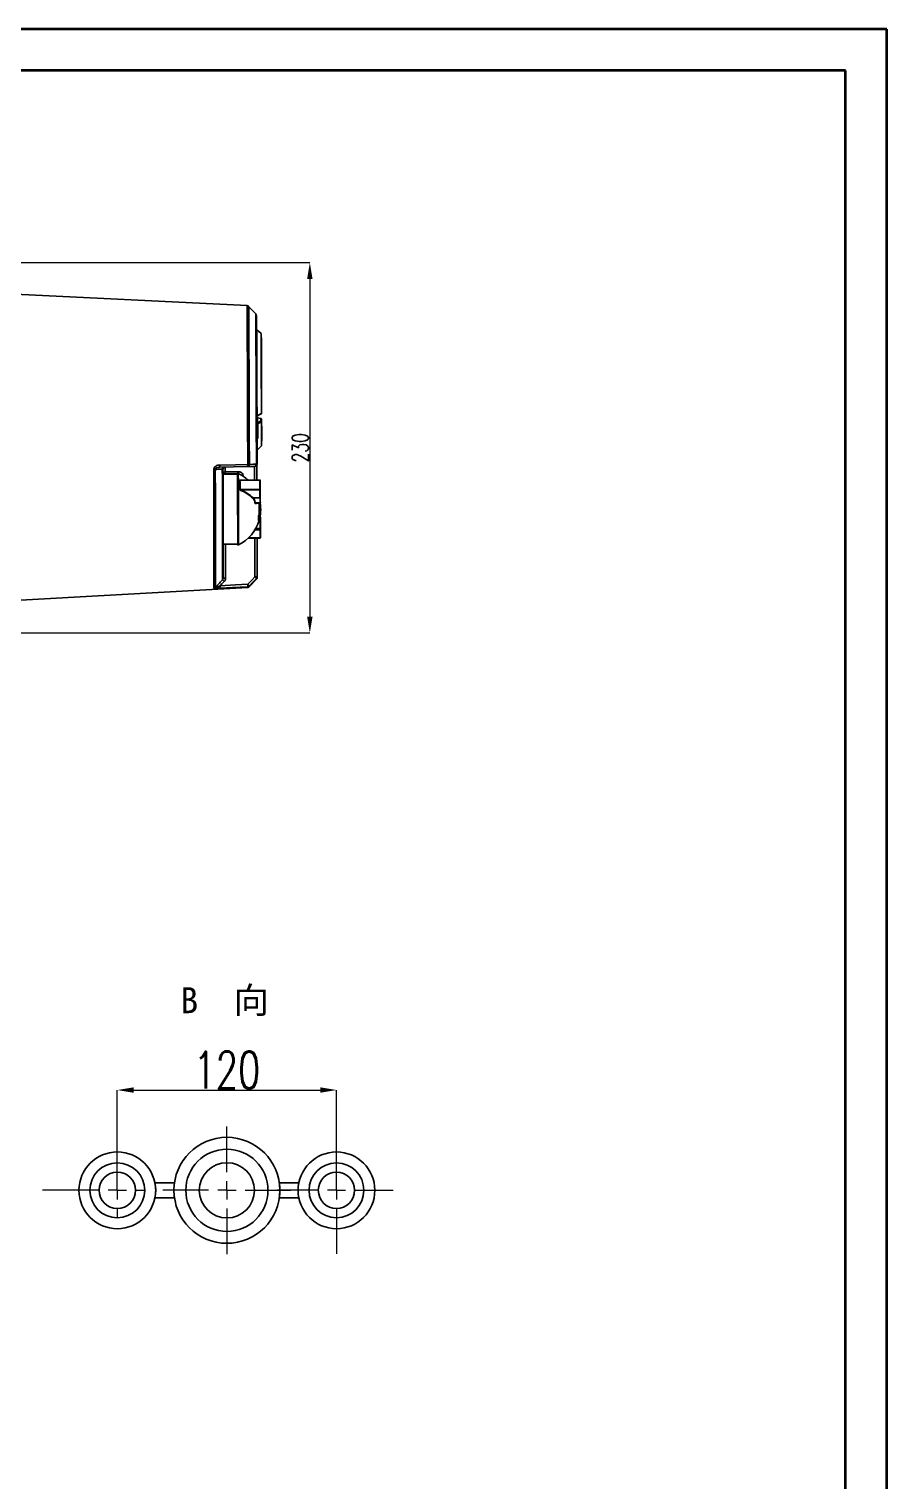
# Model space of a CAD drawing. Header units: millimetres. Extents: x 2271 to 4415, y 823 to 2339.
# Drawn here: x 3886 to 4415, y 1445 to 2339 of the extents above; entities that cross this region are included whole.
import ezdxf

# ---------------------------------------------------------------- set-up
doc = ezdxf.new("R2010")
doc.units = ezdxf.units.MM
doc.linetypes.add('CENTER2', pattern=[28.575, 19.05, -3.175, 3.175, -3.175])
for name, color, linetype, lineweight in [('AM_BOR', 7, 'Continuous', 50), ('FORMAT', 7, 'Continuous', 18), ('中心线', 1, 'CENTER2', 13), ('文字', 7, 'Continuous', 13), ('标注', 3, 'Continuous', 13), ('粗实线', 7, 'Continuous', 40)]:
    doc.layers.add(name, color=color, linetype=linetype, lineweight=lineweight)
doc.styles.add('SLDTEXTSTYLE1', font='txt.shx', dxfattribs={"width": 0.7, "bigfont": 'gbcbig.shx'})
doc.styles.add('STYLE1', font='txt.shx', dxfattribs={"width": 0.8, "height": 3, "bigfont": 'hzdx.shx'})
doc.dimstyles.new('SLDDIMSTYLE12$0', dxfattribs={"dimtxt": 12, "dimasz": 10, "dimexe": 0, "dimexo": 0.0625, "dimgap": 0.875, "dimtad": 1, "dimdec": 1, "dimlfac": 1.8, "dimrnd": 1e-09, "dimzin": 12, "dimdsep": 46, "dimtxsty": 'SLDTEXTSTYLE1', "dimcen": 0.09, "dimdle": 8.16, "dimclrd": 3, "dimclre": 3, "dimadec": 0, "dimazin": 3, "dimtfac": 1, "dimtdec": 1, "dimtofl": 0, "dimtmove": 0, "dimatfit": 3, "dimfxl": 0, "dimfrac": 2, "dimtolj": 1, "dimlwd": 5, "dimlwe": 5, "dimarcsym": 0})

# ---------------------------------------------------------------- blocks, each defined once
blk = doc.blocks.new('rA3')
at = {"layer": '粗实线'}
for p, q in [((753.38, 421.26), (333.38, 421.26)), ((753.38, 124.26), (753.38, 421.26)), ((748.38, 416.26), (358.38, 416.26)), ((748.38, 129.26), (748.38, 416.26))]:
    blk.add_line(p, q, dxfattribs=at)
blk = doc.blocks.new('SW_CENTERMARKSYMBOL_14')
at = {"layer": 'FORMAT', "color": 0}
for p, q in [((0, 2), (0, 7)), ((-2, 0), (-7, 0)), ((0, 0), (-1, 0)), ((0, 0), (0, 1)), ((0, 0), (0, -1)), ((0, 0), (1, 0)), ((2, 0), (7, 0)), ((0, -2), (0, -7))]:
    blk.add_line(p, q, dxfattribs=at)
blk = doc.blocks.new('SW_CENTERMARKSYMBOL_15')
at = {"layer": 'FORMAT', "color": 0}
for p, q in [((0, 2), (0, 5)), ((-2, 0), (-6.49, 0)), ((0, 0), (-1, 0)), ((0, 0), (0, 1)), ((0, 0), (0, -1)), ((0, 0), (1, 0)), ((2, 0), (6.2, 0)), ((0, -2), (0, -6.94))]:
    blk.add_line(p, q, dxfattribs=at)
blk = doc.blocks.new('SW_CENTERMARKSYMBOL_16')
at = {"layer": 'FORMAT', "color": 0}
for p, q in [((0, 2), (0, 3)), ((-2, 0), (-8.18, 0)), ((0, 0), (-1, 0)), ((0, 0), (0, 1)), ((0, 0), (0, -1)), ((0, 0), (1, 0)), ((2, 0), (3, 0)), ((0, -2), (0, -3))]:
    blk.add_line(p, q, dxfattribs=at)
blk = doc.blocks.new('*D205')
at = {"layer": 'Defpoints', "color": 0, "transparency": 16777216}
for p in [(4075.81, 1685.89), (3940.81, 1624.15), (4075.81, 1624.15)]:
    blk.add_point(p, dxfattribs=at)
at = {"layer": '标注', "color": 3, "lineweight": 5, "transparency": 16777216}
blk.add_line((3940.81, 1624.22), (3940.81, 1685.89), dxfattribs=at)
at = {"layer": '标注', "color": 3, "linetype": 'Continuous', "lineweight": 5, "transparency": 16777216}
for p, q in [((3950.81, 1685.89), (4065.81, 1685.89)), ((4075.81, 1624.22), (4075.81, 1685.89))]:
    blk.add_line(p, q, dxfattribs=at)
at = {"layer": '标注', "color": 3, "transparency": 16777216}
for points in [[(3950.81, 1687.55), (3950.81, 1684.22), (3940.81, 1685.89)], [(4065.81, 1687.55), (4065.81, 1684.22), (4075.81, 1685.89)]]:
    blk.add_solid(points, dxfattribs=at)
at = {"layer": '标注', "color": 0, "transparency": 16777216, "insert": (4008.31, 1698.19), "char_height": 10, "attachment_point": 5, "style": 'SLDTEXTSTYLE1'}
blk.add_mtext('\\A1;{\\H2.28571x;120}', dxfattribs=at)
blk = doc.blocks.new('*D196')
at = {"layer": 'Defpoints', "color": 0, "transparency": 16777216}
for p in [(3867.59, 2195.32), (3857.97, 1967.29), (4059.39, 1967.29)]:
    blk.add_point(p, dxfattribs=at)
at = {"layer": '标注', "color": 3, "lineweight": 5, "transparency": 16777216}
blk.add_line((3867.65, 2195.32), (4059.39, 2195.32), dxfattribs=at)
at = {"layer": '标注', "color": 3, "linetype": 'Continuous', "lineweight": 5, "transparency": 16777216}
for p, q in [((4059.39, 2185.32), (4059.39, 1977.29)), ((3858.03, 1967.29), (4059.39, 1967.29))]:
    blk.add_line(p, q, dxfattribs=at)
at = {"layer": '标注', "color": 3, "transparency": 16777216}
for points in [[(4057.73, 2185.32), (4061.06, 2185.32), (4059.39, 2195.32)], [(4057.73, 1977.29), (4061.06, 1977.29), (4059.39, 1967.29)]]:
    blk.add_solid(points, dxfattribs=at)
at = {"layer": '标注', "color": 0, "transparency": 16777216, "insert": (4053.52, 2081.31), "char_height": 10, "attachment_point": 5, "rotation": 90, "style": 'SLDTEXTSTYLE1'}
blk.add_mtext('\\A1;230', dxfattribs=at)

msp = doc.modelspace()

# ---------------------------------------------------------------- linework, layer by layer
at = {"color": 7, "linetype": 'Continuous', "lineweight": 25}
for p, q in [((4020.696, 2168.827), (3869.45, 2176.277)), ((4026.046, 2163.822), (4021.707, 2168.365)), ((4029.354, 2151.628), (4029.355, 2151.629)), ((4029.356, 2151.541), (4029.354, 2151.628)), ((4029.483, 2148.574), (4029.5, 2148.698)), ((4029.5, 2148.698), (4029.483, 2148.627)), ((4026.99, 2100.911), (4029.429, 2102.149)), ((4029.558, 2102.446), (4029.557, 2102.876)), ((4029.596, 2103.966), (4029.579, 2103.956)), ((4027.049, 2100.658), (4026.791, 2100.657)), ((4027.049, 2100.53), (4026.791, 2100.529)), ((4027.078, 2100.445), (4026.792, 2100.444)), ((4027.079, 2100.253), (4026.792, 2100.253)), ((4027.232, 2097.078), (4026.803, 2097.077)), ((4027.234, 2097.077), (4026.803, 2097.076)), ((4027.249, 2097.066), (4026.803, 2097.065)), ((4027.264, 2097.055), (4026.803, 2097.054)), ((4027.266, 2097.054), (4026.803, 2097.052)), ((4027.282, 2096.905), (4026.804, 2096.904)), ((4027.288, 2096.9), (4026.804, 2096.899)), ((4027.289, 2096.489), (4026.805, 2096.487)), ((4027.292, 2095.054), (4026.81, 2095.052)), ((4027.049, 2100.53), (4027.049, 2100.658)), ((4027.079, 2100.253), (4027.078, 2100.445)), ((4027.08, 2099.687), (4027.079, 2100.253)), ((4029.161, 2099.372), (4027.161, 2099.833)), ((4027.202, 2099.747), (4027.218, 2097.078)), ((4027.234, 2097.077), (4027.232, 2097.078)), ((4027.234, 2097.066), (4027.234, 2097.077)), ((4029.25, 2099.306), (4027.247, 2099.769)), ((4027.266, 2097.054), (4027.264, 2097.055)), ((4027.266, 2096.905), (4027.266, 2097.054)), ((4027.288, 2096.9), (4027.282, 2096.905)), ((4027.289, 2096.489), (4027.288, 2096.9)), ((4027.312, 2088.871), (4027.292, 2095.054)), ((4029.348, 2099.295), (4029.161, 2099.372)), ((4029.213, 2097.835), (4029.205, 2099.284)), ((4029.436, 2099.229), (4029.25, 2099.306)), ((4029.571, 2096.386), (4029.569, 2097.201)), ((4029.642, 2098.988), (4029.669, 2098.908)), ((4029.689, 2098.848), (4029.672, 2098.915)), ((4029.706, 2098.7), (4029.714, 2097.404)), ((4027.312, 2088.871), (4026.831, 2088.87)), ((4027.318, 2087.434), (4026.836, 2087.432)), ((4027.319, 2087.022), (4026.837, 2087.021)), ((4027.308, 2087.014), (4026.837, 2087.012)), ((4027.277, 2086.916), (4026.838, 2086.915)), ((4027.281, 2086.913), (4026.838, 2086.911)), ((4027.319, 2087.022), (4027.318, 2087.434)), ((4026.868, 2079.757), (4029.567, 2082.472)), ((4003.486, 2069.368), (4003.978, 2069.417)), ((4003.966, 2069.395), (4003.646, 2069.337)), ((4021.101, 2069.749), (4003.966, 2069.395)), ((4014.83, 2065.053), (4005.905, 2065.025)), ((4007.251, 2065.208), (4007.251, 2065.029)), ((4015.328, 2065.555), (4014.828, 2065.553)), ((4028.662, 2061.413), (4016.379, 2061.374)), ((4028.662, 2061.447), (4016.504, 2061.409)), ((4016.407, 2055.593), (4028.69, 2055.631)), ((4028.691, 2055.378), (4016.979, 2055.341)), ((4024.518, 2050.432), (4028.698, 2050.445)), ((4025.681, 2047.511), (4028.706, 2047.521)), ((4025.984, 2047.259), (4026.102, 2047.277)), ((4028.706, 2047.267), (4025.984, 2047.259)), ((4026.102, 2047.256), (4028.706, 2047.264)), ((4028.698, 2050.445), (4028.691, 2055.378)), ((4028.706, 2047.264), (4028.706, 2047.267)), ((4028.89, 2055.52), (4028.897, 2050.587)), ((4025.51, 2030.727), (4028.726, 2030.737)), ((4025.959, 2031.491), (4028.729, 2031.499)), ((4026.067, 2031.685), (4028.729, 2031.693)), ((4028.119, 2037.437), (4027.79, 2037.436)), ((4028.116, 2036.595), (4028.12, 2036.595)), ((4028.733, 2025.805), (4028.726, 2030.737)), ((4028.926, 2030.879), (4028.933, 2025.947)), ((4005.999, 2022.025), (4014.965, 2022.053)), ((4007.395, 2022.03), (4007.46, 2001.135)), ((4014.967, 2021.553), (4015.467, 2021.555)), ((4021.453, 2025.723), (4028.733, 2025.746)), ((4021.515, 2025.782), (4028.733, 2025.805)), ((4025.51, 2001.877), (4025.435, 2025.736)), ((4026.906, 2025.741), (4026.981, 2001.884)), ((4026.906, 2025.703), (4028.65, 2025.708)), ((4026.906, 2025.668), (4028.649, 2025.674)), ((3870.046, 1986.955), (4021.242, 1995.356)), ((4022.25, 1995.825), (4026.559, 2000.395))]:
    msp.add_line(p, q, dxfattribs=at)
at = {"color": 7, "linetype": 'Continuous', "lineweight": 25, "flags": 128}
for points in [[(4021.151, 2071.058), (4021.135, 2076.587), (4021.118, 2082.138), (4021.1, 2087.688), (4021.082, 2093.216), (4021.063, 2098.698), (4021.044, 2104.112), (4021.024, 2109.436), (4021.005, 2114.648), (4020.985, 2119.726), (4020.965, 2124.65), (4020.945, 2129.399), (4020.925, 2133.955), (4020.906, 2138.297), (4020.886, 2142.41), (4020.867, 2146.275), (4020.849, 2149.877), (4020.831, 2153.201), (4020.813, 2156.234), (4020.796, 2158.962), (4020.78, 2161.376), (4020.765, 2163.464), (4020.75, 2165.219), (4020.736, 2166.633), (4020.724, 2167.7), (4020.712, 2168.416), (4020.701, 2168.779), (4020.696, 2168.827)], [(4021.707, 2168.365), (4021.712, 2168.317), (4021.723, 2167.956), (4021.735, 2167.244), (4021.747, 2166.182), (4021.761, 2164.776), (4021.775, 2163.031), (4021.791, 2160.953), (4021.807, 2158.553), (4021.824, 2155.839), (4021.841, 2152.823), (4021.859, 2149.516), (4021.877, 2145.934), (4021.896, 2142.089), (4021.916, 2137.999), (4021.935, 2133.679), (4021.955, 2129.148), (4021.975, 2124.425), (4021.994, 2119.527), (4022.014, 2114.476), (4022.034, 2109.292), (4022.053, 2103.997), (4022.072, 2098.612), (4022.091, 2093.16), (4022.109, 2087.661), (4022.127, 2082.141), (4022.144, 2076.619), (4022.16, 2071.121)], [(4026.476, 2071.209), (4026.46, 2076.534), (4026.443, 2081.883), (4026.426, 2087.233), (4026.409, 2092.561), (4026.391, 2097.844), (4026.372, 2103.059), (4026.353, 2108.185), (4026.334, 2113.199), (4026.315, 2118.079), (4026.296, 2122.805), (4026.277, 2127.356), (4026.258, 2131.714), (4026.239, 2135.858), (4026.22, 2139.772), (4026.202, 2143.439), (4026.184, 2146.842), (4026.167, 2149.968), (4026.15, 2152.802), (4026.134, 2155.333), (4026.119, 2157.55), (4026.104, 2159.444), (4026.091, 2161.005), (4026.078, 2162.229), (4026.066, 2163.108), (4026.055, 2163.64), (4026.046, 2163.822)], [(4026.462, 2162.788), (4026.465, 2162.742), (4026.476, 2162.376), (4026.487, 2161.651), (4026.5, 2160.572), (4026.513, 2159.143), (4026.527, 2157.37), (4026.543, 2155.262), (4026.559, 2152.827), (4026.575, 2150.077), (4026.592, 2147.024), (4026.61, 2143.681), (4026.628, 2140.064), (4026.647, 2136.188), (4026.666, 2132.071), (4026.685, 2127.731), (4026.704, 2123.187), (4026.724, 2118.461), (4026.743, 2113.572), (4026.762, 2108.543), (4026.781, 2103.396), (4026.8, 2098.154), (4026.818, 2092.841), (4026.836, 2087.48), (4026.853, 2082.095), (4026.87, 2076.709), (4026.885, 2071.348)], [(4026.639, 2154.336), (4026.647, 2153.832), (4026.656, 2152.948), (4026.666, 2151.694), (4026.677, 2150.082), (4026.689, 2148.13), (4026.701, 2145.857), (4026.714, 2143.288), (4026.727, 2140.448), (4026.741, 2137.366), (4026.754, 2134.076), (4026.768, 2130.61), (4026.781, 2127.005), (4026.795, 2123.298), (4026.807, 2119.526), (4026.819, 2115.73), (4026.83, 2111.948), (4026.841, 2108.219), (4026.851, 2104.582), (4026.859, 2101.075)], [(4029.354, 2151.628), (4027.834, 2153.145), (4026.639, 2154.336)], [(4029.557, 2102.876), (4029.55, 2105.686), (4029.541, 2109.043), (4029.531, 2112.481), (4029.521, 2115.967), (4029.51, 2119.465), (4029.498, 2122.938), (4029.486, 2126.353), (4029.474, 2129.673), (4029.461, 2132.865), (4029.449, 2135.897), (4029.436, 2138.737), (4029.424, 2141.357), (4029.412, 2143.73), (4029.401, 2145.832), (4029.39, 2147.64), (4029.38, 2149.138), (4029.37, 2150.309), (4029.362, 2151.142), (4029.356, 2151.541)], [(4029.502, 2151.276), (4029.51, 2150.758), (4029.519, 2149.858), (4029.529, 2148.587), (4029.539, 2146.957), (4029.551, 2144.989), (4029.563, 2142.705), (4029.576, 2140.13), (4029.588, 2137.293), (4029.601, 2134.227), (4029.615, 2130.967), (4029.628, 2127.55), (4029.64, 2124.014), (4029.653, 2120.4), (4029.664, 2116.749), (4029.675, 2113.102), (4029.686, 2109.5), (4029.695, 2105.985), (4029.703, 2102.597)], [(4026.859, 2101.075), (4028.37, 2101.843), (4029.558, 2102.446)], [(4029.205, 2099.284), (4028.083, 2099.544), (4027.202, 2099.747)], [(4027.288, 2096.858), (4028.336, 2097.39), (4029.213, 2097.835)], [(4029.569, 2097.201), (4028.058, 2096.435), (4027.289, 2096.045)], [(4029.348, 2099.295), (4029.348, 2099.295), (4029.35, 2099.29), (4029.348, 2099.28), (4029.346, 2099.272)], [(4000.263, 1994.996), (4000.27, 1995.929), (4000.275, 1997.21), (4000.279, 1998.837), (4000.282, 2000.8), (4000.283, 2003.093), (4000.284, 2005.706), (4000.283, 2008.629), (4000.281, 2011.85), (4000.277, 2015.356), (4000.272, 2019.132), (4000.266, 2023.163), (4000.259, 2027.433), (4000.251, 2031.924), (4000.241, 2036.619), (4000.23, 2041.498), (4000.219, 2046.541), (4000.206, 2051.728), (4000.192, 2057.039), (4000.178, 2062.45), (4000.162, 2067.941)], [(4001.171, 2068.019), (4001.186, 2062.557), (4001.201, 2057.174), (4001.214, 2051.892), (4001.227, 2046.732), (4001.239, 2041.716), (4001.249, 2036.863), (4001.259, 2032.193), (4001.267, 2027.725), (4001.274, 2023.478), (4001.28, 2019.468), (4001.285, 2015.712), (4001.288, 2012.225), (4001.291, 2009.021), (4001.292, 2006.114), (4001.291, 2003.515), (4001.29, 2001.234), (4001.287, 1999.28), (4001.283, 1997.663), (4001.278, 1996.388), (4001.271, 1995.46)], [(4004.016, 2070.701), (4013.612, 2070.901), (4021.151, 2071.058)], [(4005.58, 2000.064), (4005.587, 2001.022), (4005.592, 2002.335), (4005.595, 2003.999), (4005.598, 2006.006), (4005.599, 2008.347), (4005.599, 2011.012), (4005.597, 2013.989), (4005.595, 2017.265), (4005.591, 2020.825), (4005.585, 2024.655), (4005.579, 2028.737), (4005.571, 2033.053), (4005.562, 2037.584), (4005.552, 2042.31), (4005.541, 2047.212), (4005.529, 2052.266), (4005.516, 2057.451), (4005.502, 2062.744), (4005.486, 2068.122)], [(4005.897, 2067.967), (4005.912, 2062.692), (4005.926, 2057.501), (4005.939, 2052.417), (4005.95, 2047.462), (4005.961, 2042.656), (4005.971, 2038.022), (4005.98, 2033.578), (4005.988, 2029.346), (4005.994, 2025.341), (4005.999, 2021.584), (4006.003, 2018.088), (4006.006, 2014.87), (4006.007, 2011.944), (4006.007, 2009.322), (4006.006, 2007.016), (4006.004, 2005.036), (4006, 2003.39), (4005.995, 2002.085), (4005.989, 2001.128)], [(4014.973, 2027.997), (4014.97, 2030.114), (4014.965, 2032.452), (4014.959, 2034.972), (4014.953, 2037.633), (4014.945, 2040.391), (4014.937, 2043.201), (4014.927, 2046.016), (4014.918, 2048.792), (4014.908, 2051.481), (4014.898, 2054.04), (4014.888, 2056.427), (4014.878, 2058.603), (4014.868, 2060.531), (4014.859, 2062.181), (4014.851, 2063.525), (4014.843, 2064.541), (4014.836, 2065.212), (4014.83, 2065.528), (4014.826, 2065.482), (4014.822, 2065.077), (4014.822, 2065.053)], [(4015.473, 2027.999), (4015.47, 2030.116), (4015.465, 2032.453), (4015.459, 2034.973), (4015.453, 2037.634), (4015.445, 2040.392), (4015.437, 2043.202), (4015.427, 2046.018), (4015.418, 2048.793), (4015.408, 2051.483), (4015.398, 2054.042), (4015.388, 2056.429), (4015.378, 2058.605), (4015.368, 2060.533), (4015.359, 2062.183), (4015.351, 2063.526), (4015.343, 2064.542), (4015.336, 2065.214), (4015.33, 2065.529), (4015.328, 2065.555)], [(4025.416, 2069.844), (4023, 2069.791), (4021.101, 2069.749)], [(4022.16, 2071.121), (4024.577, 2071.17), (4026.476, 2071.209)], [(4014.876, 2058.756), (4014.886, 2056.687), (4014.895, 2054.403), (4014.905, 2051.94), (4014.915, 2049.339), (4014.925, 2046.644), (4014.934, 2043.898), (4014.942, 2041.146), (4014.95, 2038.434), (4014.956, 2035.806), (4014.962, 2033.304), (4014.967, 2030.972), (4014.971, 2028.846), (4014.973, 2026.961), (4014.975, 2025.349), (4014.975, 2024.035), (4014.973, 2023.043), (4014.971, 2022.387), (4014.967, 2022.078), (4014.965, 2022.053)], [(4018.275, 2064.286), (4017.986, 2064.26), (4017.748, 2064.204)], [(4018.275, 2064.286), (4018.276, 2064.064), (4018.276, 2063.859)], [(4028.89, 2055.52), (4028.887, 2055.542), (4028.875, 2055.563), (4028.857, 2055.582), (4028.832, 2055.599), (4028.801, 2055.613), (4028.767, 2055.623), (4028.729, 2055.629), (4028.69, 2055.631)], [(4014.957, 2022.053), (4014.962, 2021.692), (4014.967, 2021.556), (4014.972, 2021.782), (4014.974, 2022.365), (4014.976, 2023.296), (4014.976, 2024.56), (4014.976, 2026.135), (4014.973, 2027.997)], [(4006.643, 1999.047), (4005.239, 1997.546), (4004.136, 1996.367)], [(4004.136, 1996.367), (4013.692, 1996.884), (4021.201, 1997.29)], [(4021.255, 1995.801), (4011.699, 1995.285), (4004.19, 1994.879)], [(4021.201, 1997.29), (4023.614, 1999.858), (4025.51, 2001.877)], [(4026.573, 2000.856), (4024.16, 1998.286), (4022.263, 1996.268)]]:
    msp.add_lwpolyline(points, dxfattribs=at)
at = {"color": 7, "linetype": 'Continuous', "lineweight": 25}
for centre, radius, start, end in [((4026.989, 2154.69), 0.498, 207.63332, 225.279142), ((4029.005, 2151.275), 0.497, 0.190025, 45.315735), ((4029.002, 2151.275), 0.5, 1.285357, 45.07005), ((4027.014, 2100.707), 0.399, 112.830908, 124.215111), ((4029.262, 2102.398), 0.3, 303.858136, 9.338895), ((4029.203, 2102.595), 0.5, 296.918675, 0.134132), ((4029.511, 2102.637), 0.196, 283.713941, 348.130015), ((4027.156, 2099.785), 0.0479, 83.741261, 147.076097), ((4027.242, 2099.722), 0.0477, 83.929657, 147.556732), ((4029.133, 2099.315), 0.063, 3.631215, 63.889718), ((4029.245, 2099.259), 0.0476, 83.844885, 147.594548), ((4029.246, 2097.367), 0.469, 4.543767, 94.022811), ((4028.85, 2097.215), 0.719, 358.86991, 59.643055), ((4029.44, 2099.202), 0.0279, 97.941426, 149.545054), ((2645.352, 2089.813), 1384.234, 359.696137, 0.272064), ((4029.466, 2097.428), 0.25, 294.428207, 354.571012), ((2583.171, 2090.332), 1446.561, 359.702715, 0.280129), ((3622.222, 2084.194), 404.67, 359.371693, 0.385263), ((4000.151, 2074.665), 6.723, 270.097148, 278.725367), ((3998.041, 2070.279), 5.99, 351.509947, 4.037699), ((4006.835, 2068.164), 1.349, 110.608062, 181.759036), ((4007.397, 2067.972), 1.5, 92.526004, 180.180044), ((4007.252, 2065.001), 1.504, 89.137167, 153.692452), ((4008.457, 1602.17), 463.04, 90.149242, 90.3158), ((4031.31, 2065.423), 24.06, 177.422747, 180.510819), ((4336.761, 2067.192), 329.487, 179.604365, 180.119532), ((3445.867, 2057.754), 569.01, 0.100905, 0.735008), ((4004.616, 2043.521), 24.5, 46.94816, 64.071228), ((4037.432, 2065.511), 22.076, 177.382023, 179.920673), ((4020.867, 2071.025), 1.297, 280.394312, 4.251721), ((4015.159, 2070.635), 6.008, 351.518751, 4.040709), ((4021.136, 2079.501), 8.443, 270.108212, 276.969896), ((4730.854, 2065.342), 705.533, 179.629534, 180.317166), ((4025.385, 2071.344), 1.5, 271.180214, 0.180045), ((4025.184, 2071.118), 1.295, 280.337467, 4.049152), ((4026.512, 2071.774), 0.566, 266.276882, 311.204274), ((6214.466, 2067.242), 2187.672, 179.905838, 180.153805), ((-329.846, 2037.362), 4346.196, 0.240517, 0.316818), ((4016.377, 2061.607), 0.233, 246.194281, 270.363418), ((-324.846, 2037.369), 4341.291, 0.240517, 0.316818), ((4028.663, 2061.247), 0.2, 0.325982, 90.180175), ((4026.786, 2061.413), 1.876, 359.978693, 1.025177), ((-312.562, 2037.408), 4341.291, 0.240517, 0.316818), ((4028.679, 2061.228), 0.185, 5.965132, 95.046884), ((-271.979, 2037.466), 4300.907, 0.240517, 0.316818), ((4016.404, 2055.923), 0.331, 253.691532, 270.461889), ((4017.363, 2055.04), 0.488, 141.947615, 172.360892), ((4008.381, 2033.875), 22.868, 45.68057, 68.184134), ((4008.411, 2033.938), 23.054, 45.68057, 68.184134), ((4024.652, 2050.159), 0.305, 116.153782, 165.298258), ((4025.651, 2047.976), 0.466, 252.419623, 273.657434), ((4026.004, 2047.064), 0.196, 95.933775, 190.016942), ((308.328, 2031.89), 3719.797, 0.129, 0.235655), ((2432.717, 2038.444), 1595.403, 359.933575, 0.316668), ((4004.619, 2043.521), 24.5, 343.578909, 8.888746), ((3929.404, 2055.209), 99.288, 0.097618, 0.243831), ((4028.716, 2055.554), 0.178, 262.101373, 348.853697), ((4028.723, 2050.622), 0.178, 262.101373, 348.853697), ((5475.283, 2052.878), 1446.587, 180.096354, 180.21219), ((4028.753, 2047.295), 0.23, 48.52058, 101.812833), ((3986.892, 2047.316), 41.814, 359.933932, 0.281243), ((4028.706, 2047.467), 0.2, 270.167717, 356.835522), ((5571.921, 2053.182), 1543.026, 180.096354, 180.21219), ((4028.706, 2047.467), 0.2, 356.846595, 0.207547), ((4015.22, 2045.411), 13.884, 334.121439, 338.248422), ((4016.196, 2037.92), 11.604, 353.081333, 7.082029), ((1474.634, 2024.759), 2554.105, 0.155568, 0.319491), ((4028.689, 2039.726), 0.2, 0.185177, 39.780968), ((2928.507, 2030.361), 1100.422, 0.069702, 0.487633), ((4004.616, 2043.521), 24.5, 296.289122, 343.578909), ((4015.224, 2042.582), 13.884, 334.121439, 338.248422), ((3999.484, 2037.118), 28.637, 358.952978, 0.638184), ((4240.115, 2031.167), 211.389, 179.909868, 180.116357), ((4028.751, 2030.914), 0.178, 262.101373, 348.853697), ((4028.728, 2031.699), 0.2, 270.180175, 0.177268), ((4028.773, 2033.382), 1.689, 268.483345, 275.26287), ((4005.865, 2031.565), 22.864, 359.83553, 0.321933), ((4268.032, 2031.35), 239.107, 179.924578, 180.112693), ((3433.252, 2025.362), 582.227, 359.625336, 0.259447), ((4028.649, 2025.874), 0.2, 270.180175, 325.361465), ((4026.773, 2025.695), 1.876, 359.335158, 0.381665), ((4028.651, 2025.931), 0.223, 269.515167, 307.367582), ((4028.733, 2025.946), 0.2, 270.180175, 0.081681), ((4028.758, 2025.981), 0.178, 262.101373, 348.853697), ((4024.552, 2025.78), 4.182, 359.541068, 0.343715), ((4000.182, 1996.499), 1.506, 273.104285, 316.360124), ((3979.665, 1994.723), 24.526, 0.365981, 3.844602), ((4031.825, 2026.43), 37.201, 225.131722, 227.397232), ((4007.99, 1716.874), 284.261, 90.106667, 90.403212), ((3996.847, 1995.65), 24.409, 0.356494, 3.852659), ((3997.467, 1971.547), 35.014, 44.912835, 47.325625), ((4016.11, 1995.737), 5.146, 355.759964, 0.72241), ((4021.173, 1997.302), 1.503, 273.137383, 316.502625), ((4016.842, 1996.209), 5.422, 355.938338, 0.620733), ((4024.981, 2286.137), 284.261, 270.106667, 270.403212), ((4001.604, 1975.942), 35.272, 44.936752, 47.331337), ((4020.725, 2000.792), 5.848, 356.101133, 0.61834), ((4025.494, 2001.879), 1.487, 316.488782, 0.166206)]:
    msp.add_arc(centre, radius, start, end, dxfattribs=at)
msp.add_ellipse((4005.717, 2047.017), major_axis=(601.269, 1.918), ratio=0.0302472, start_param=1.5555539, end_param=1.568148, dxfattribs=at)
for points, knots in [([(4021.799, 2168.24), (4021.776, 2168.276), (4021.67, 2168.437), (4021.352, 2168.658), (4020.984, 2168.824), (4020.75, 2168.809), (4020.694, 2168.806)], [0, 0, 0, 0, 0.101701, 0.4630775, 0.8709298, 1, 1, 1, 1]), ([(4026.414, 2163.154), (4026.405, 2163.189), (4026.384, 2163.276), (4026.274, 2163.524), (4026.16, 2163.733), (4026.048, 2163.818), (4026.048, 2163.819)], [0, 0, 0, 0, 0.2140481, 0.5278285, 0.9971786, 1, 1, 1, 1]), ([(4026.983, 2100.909), (4026.981, 2100.908), (4026.962, 2100.892), (4026.93, 2100.894), (4026.89, 2100.91), (4026.867, 2100.958), (4026.858, 2101.018), (4026.859, 2101.056), (4026.859, 2101.075)], [0, 0, 0, 0, 0.0266416, 0.3107592, 0.5686319, 0.7926687, 0.8961656, 1, 1, 1, 1]), ([(4027.202, 2099.747), (4027.131, 2099.777), (4027.023, 2099.822), (4026.891, 2099.928), (4026.837, 2099.993), (4026.812, 2100.023)], [0, 0, 0, 0, 0.4990701, 0.7628027, 1, 1, 1, 1]), ([(4027.292, 2095.054), (4027.292, 2095.21), (4027.291, 2095.523), (4027.29, 2095.921), (4027.289, 2096.204), (4027.289, 2096.39), (4027.289, 2096.449), (4027.289, 2096.489)], [0, 0, 0, 0, 0.2497875, 0.4986891, 0.623422, 0.7479725, 1, 1, 1, 1]), ([(4029.416, 2099.216), (4029.385, 2099.231), (4029.317, 2099.263), (4029.244, 2099.277), (4029.205, 2099.284)], [0, 0, 0, 0, 0.4553313, 1, 1, 1, 1]), ([(4029.706, 2098.7), (4029.701, 2098.761), (4029.693, 2098.865), (4029.63, 2099.012), (4029.544, 2099.133), (4029.457, 2099.19), (4029.416, 2099.216)], [0, 0, 0, 0, 0.2946467, 0.5012456, 0.7664226, 1, 1, 1, 1]), ([(4029.416, 2099.163), (4029.457, 2099.14), (4029.544, 2099.089), (4029.63, 2098.981), (4029.693, 2098.849), (4029.701, 2098.755), (4029.706, 2098.7)], [0, 0, 0, 0, 0.23328382, 0.49876095, 0.70346803, 1, 1, 1, 1]), ([(4029.682, 2098.871), (4029.685, 2098.861), (4029.705, 2098.807), (4029.706, 2098.749), (4029.706, 2098.7)], [0, 0, 0, 0, 0.1722731, 1, 1, 1, 1]), ([(4027.318, 2087.434), (4027.317, 2087.474), (4027.317, 2087.533), (4027.316, 2087.716), (4027.314, 2088.143), (4027.313, 2088.547), (4027.312, 2088.871)], [0, 0, 0, 0, 0.25077927, 0.37643473, 0.50023154, 1, 1, 1, 1]), ([(4000.162, 2067.941), (4000.182, 2068.15), (4000.222, 2068.58), (4000.537, 2069.159), (4000.969, 2069.664), (4001.666, 2070.169), (4002.693, 2070.597), (4003.563, 2070.666), (4004.016, 2070.701)], [0, 0, 0, 0, 0.1205701, 0.248545, 0.3726337, 0.5008274, 0.7400783, 1, 1, 1, 1]), ([(4003.646, 2069.337), (4003.129, 2069.295), (4002.471, 2069.243), (4001.749, 2068.886), (4001.432, 2068.651), (4001.244, 2068.402), (4001.171, 2068.183), (4001.171, 2068.074), (4001.171, 2068.019)], [0, 0, 0, 0, 0.5168691, 0.6577958, 0.7847213, 0.8953344, 0.9472064, 1, 1, 1, 1]), ([(4005.486, 2068.122), (4004.681, 2068.103), (4003.243, 2068.068), (4001.804, 2068.034), (4001.171, 2068.019)], [0, 0, 0, 0, 0.5600002, 1, 1, 1, 1]), ([(4005.897, 2067.967), (4005.875, 2068.001), (4005.835, 2068.062), (4005.594, 2068.103), (4005.486, 2068.122)], [0, 0, 0, 0, 0.5527153, 1, 1, 1, 1]), ([(4005.89, 2067.991), (4005.898, 2068.1), (4005.914, 2068.32), (4006.022, 2068.626), (4006.17, 2068.892), (4006.337, 2069.103), (4006.474, 2069.252), (4006.546, 2069.335), (4006.528, 2069.358), (4006.522, 2069.366)], [0, 0, 0, 0, 0.1529603, 0.3060529, 0.4563771, 0.6043458, 0.7547927, 0.9159649, 1, 1, 1, 1]), ([(4007.274, 2066.505), (4008.787, 2066.508), (4011.488, 2066.513), (4014.19, 2066.517), (4015.378, 2066.519)], [0, 0, 0, 0, 0.56, 1, 1, 1, 1]), ([(4015.378, 2066.519), (4015.597, 2066.511), (4016.044, 2066.492), (4016.652, 2066.344), (4017.185, 2066.127), (4017.73, 2065.754), (4018.191, 2065.155), (4018.246, 2064.584), (4018.275, 2064.286)], [0, 0, 0, 0, 0.12205466, 0.24949049, 0.37396694, 0.50097881, 0.73949032, 1, 1, 1, 1]), ([(4016.283, 2061.394), (4016.285, 2061.406), (4016.29, 2061.433), (4016.336, 2061.459), (4016.442, 2061.467), (4016.564, 2061.448), (4016.653, 2061.416), (4016.671, 2061.409)], [0, 0, 0, 0, 0.11482847, 0.25663761, 0.47941479, 0.89645107, 1, 1, 1, 1]), ([(4016.503, 2061.408), (4016.476, 2061.408), (4016.434, 2061.407), (4016.395, 2061.396), (4016.381, 2061.384), (4016.379, 2061.378), (4016.379, 2061.374)], [0, 0, 0, 0, 0.492084, 0.7950022, 0.8791257, 1, 1, 1, 1]), ([(4016.879, 2055.105), (4016.764, 2055.16), (4016.589, 2055.243), (4016.411, 2055.399), (4016.339, 2055.5), (4016.314, 2055.562), (4016.312, 2055.596), (4016.311, 2055.606)], [0, 0, 0, 0, 0.4935098, 0.7465115, 0.851032, 0.9564885, 1, 1, 1, 1]), ([(4016.407, 2055.593), (4016.407, 2055.588), (4016.409, 2055.576), (4016.42, 2055.558), (4016.445, 2055.532), (4016.515, 2055.484), (4016.696, 2055.408), (4016.864, 2055.368), (4016.979, 2055.341)], [0, 0, 0, 0, 0.0275852, 0.0617297, 0.104186, 0.1954073, 0.4521438, 1, 1, 1, 1]), ([(4025.511, 2047.532), (4025.508, 2047.598), (4025.49, 2047.962), (4025.342, 2048.648), (4024.948, 2049.547), (4024.568, 2049.991), (4024.358, 2050.236)], [0, 0, 0, 0, 0.06404267, 0.35441194, 0.64307395, 1, 1, 1, 1]), ([(4024.518, 2050.432), (4024.73, 2050.166), (4025.116, 2049.684), (4025.512, 2048.713), (4025.66, 2047.975), (4025.678, 2047.582), (4025.681, 2047.511)], [0, 0, 0, 0, 0.3540546, 0.64277104, 0.9353249, 1, 1, 1, 1]), ([(4025.811, 2047.03), (4025.777, 2047.039), (4025.713, 2047.057), (4025.622, 2047.161), (4025.557, 2047.289), (4025.519, 2047.421), (4025.513, 2047.497), (4025.511, 2047.532)], [0, 0, 0, 0, 0.257956, 0.4849143, 0.7035846, 0.8642778, 1, 1, 1, 1]), ([(4025.681, 2047.511), (4025.684, 2047.493), (4025.69, 2047.453), (4025.73, 2047.385), (4025.795, 2047.322), (4025.885, 2047.272), (4025.949, 2047.263), (4025.984, 2047.259)], [0, 0, 0, 0, 0.11321608, 0.25761818, 0.47541861, 0.71851805, 1, 1, 1, 1]), ([(4026.752, 2047.258), (4026.719, 2047.224), (4026.493, 2046.993), (4026.125, 2047.013), (4025.811, 2047.03)], [0, 0, 0, 0, 0.1472836, 1, 1, 1, 1]), ([(4004.19, 1994.879), (4003.746, 1994.858), (4002.863, 1994.816), (4001.814, 1994.802), (4001.091, 1994.821), (4000.649, 1994.857), (4000.325, 1994.912), (4000.283, 1994.969), (4000.263, 1994.996)], [0, 0, 0, 0, 0.25083619, 0.49912261, 0.62735457, 0.75134888, 0.87955784, 1, 1, 1, 1]), ([(4001.271, 1995.46), (4002.076, 1996.32), (4003.512, 1997.854), (4004.948, 1999.389), (4005.58, 2000.064)], [0, 0, 0, 0, 0.55999994, 1, 1, 1, 1]), ([(4001.271, 1995.46), (4001.272, 1995.451), (4001.273, 1995.432), (4001.352, 1995.425), (4001.548, 1995.461), (4001.874, 1995.553), (4002.713, 1995.823), (4003.497, 1996.123), (4004.136, 1996.367)], [0, 0, 0, 0, 0.0472872, 0.0939884, 0.1941558, 0.3091639, 0.4362361, 1, 1, 1, 1]), ([(4005.58, 2000.064), (4005.686, 2000.205), (4005.853, 2000.428), (4005.97, 2000.803), (4005.982, 2001.017), (4005.989, 2001.128)], [0, 0, 0, 0, 0.4488466, 0.7117862, 1, 1, 1, 1]), ([(4007.46, 2001.135), (4007.414, 2000.701), (4007.331, 1999.926), (4006.854, 1999.316), (4006.643, 1999.047)], [0, 0, 0, 0, 0.5586895, 1, 1, 1, 1]), ([(4021.245, 1995.38), (4021.317, 1995.378), (4021.555, 1995.371), (4021.902, 1995.535), (4022.188, 1995.738), (4022.292, 1995.881), (4022.319, 1995.918)], [0, 0, 0, 0, 0.1708167, 0.5659714, 0.8875995, 1, 1, 1, 1]), ([(4026.602, 2000.453), (4026.655, 2000.516), (4026.767, 2000.651), (4026.865, 2000.865), (4026.919, 2001.033), (4026.944, 2001.147), (4026.959, 2001.245), (4026.967, 2001.329), (4026.972, 2001.414), (4026.976, 2001.543), (4026.979, 2001.737), (4026.981, 2001.859)], [0, 0, 0, 0, 0.0283239, 0.0602959, 0.0849226, 0.10783, 0.139429, 0.2006973, 0.3189648, 0.5737135, 1, 1, 1, 1])]:
    msp.add_open_spline(points, degree=3, knots=knots, dxfattribs=at)
at = {"layer": '粗实线', "color": 7, "linetype": 'ByBlock', "lineweight": 25}
for p, q in [((3976.007, 1628.72), (3963.99, 1628.72)), ((4052.632, 1628.72), (4040.615, 1628.72)), ((3963.961, 1619.441), (3976.028, 1619.441)), ((4040.594, 1619.441), (4052.661, 1619.441))]:
    msp.add_line(p, q, dxfattribs=at)
for centre, radius in [((4008.311, 1624.153), 32.625), ((3940.811, 1624.153), 23.625), ((4008.311, 1624.153), 25.313), ((4075.811, 1624.153), 23.625), ((3940.811, 1624.153), 16.875), ((4008.311, 1624.153), 16.992), ((4075.811, 1624.153), 16.875), ((3940.811, 1624.153), 11.219), ((4075.811, 1624.153), 11.191)]:
    msp.add_circle(centre, radius, dxfattribs=at)
for centre, radius, start, end in [((3940.811, 1624.153), 23.625, 348.495378, 11.148359), ((4008.311, 1624.153), 32.625, 171.95145, 188.304107), ((4008.311, 1624.153), 32.625, 351.695893, 8.04855), ((4075.811, 1624.153), 23.625, 168.851641, 191.504622)]:
    msp.add_arc(centre, radius, start, end, dxfattribs=at)

# ---------------------------------------------------------------- block references
at = {"layer": 'AM_BOR', "xscale": 5.104687500000001, "yscale": 5.104687500000001, "zscale": 5.104687500000001}
msp.add_blockref('rA3', (569.094, 188.726), dxfattribs=at)
at = {"layer": '中心线', "linetype": 'ByBlock', "xscale": 5.625, "yscale": 5.625, "zscale": 5.625}
for name, p in [('SW_CENTERMARKSYMBOL_14', (4008.311, 1624.153)), ('SW_CENTERMARKSYMBOL_15', (4075.811, 1624.153)), ('SW_CENTERMARKSYMBOL_16', (3940.811, 1624.153))]:
    msp.add_blockref(name, p, dxfattribs=at)

# ---------------------------------------------------------------- texts
at = {"layer": '文字', "insert": (4006.955, 1740.323), "char_height": 16, "width": 240, "attachment_point": 5, "style": 'STYLE1'}
msp.add_mtext('\\pt176;{\\fSimSun|b0|i0|c134|p2;\\W1;B  向}', dxfattribs=at)

# ---------------------------------------------------------------- dimensions: what is measured, and where the dimension line sits
at = {"layer": '标注'}
dim = msp.add_linear_dim(base=(4059.394, 1967.294), p1=(3867.589, 2195.322), p2=(3857.966, 1967.294), angle=90, text='230', dimstyle='SLDDIMSTYLE12$0', override={"dimtxt": 10, "dimtdec": 3, "dimtzin": 0}, dxfattribs=at)
dim.commit()
dim.dimension.update_dxf_attribs({"geometry": '*D196', "text_midpoint": (4053.519, 2081.308)})
dim = msp.add_linear_dim(base=(4075.811, 1685.887), p1=(3940.811, 1624.153), p2=(4075.811, 1624.153), text='{\\H2.28571x;120}', dimstyle='SLDDIMSTYLE12$0', override={"dimtxt": 10, "dimtdec": 3, "dimtzin": 0}, dxfattribs=at)
dim.commit()
dim.dimension.update_dxf_attribs({"geometry": '*D205', "text_midpoint": (4008.311, 1698.191)})

doc.saveas('drawing.dxf')
